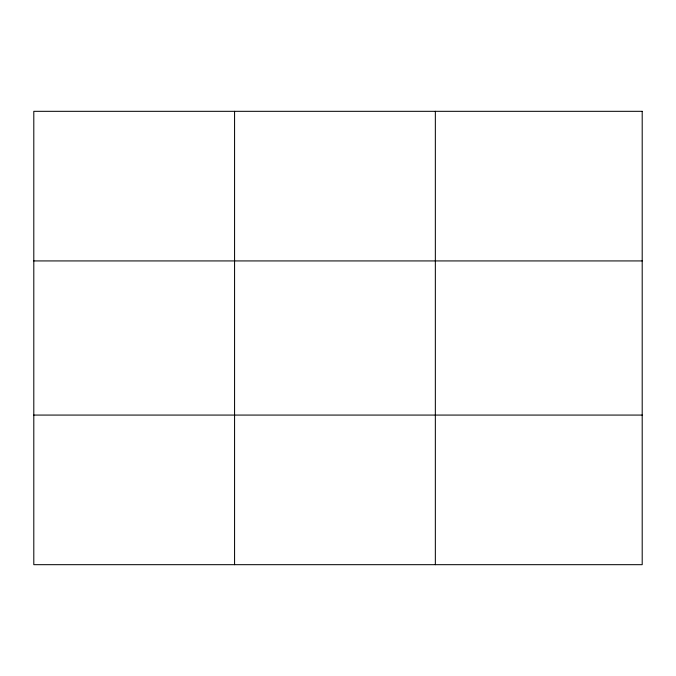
<?xml version="1.0" encoding="UTF-8"?>
<svg xmlns="http://www.w3.org/2000/svg" width="676" height="676" viewBox="0 0 676 676"><rect width="100%" height="100%" fill="white"/><g stroke="black" fill="none" stroke-linecap="round" stroke-linejoin="round"><path stroke-width="1.01" d="M234.572 564.68L234.572 111.32M435.344 564.68L435.344 111.32M33.8 260.928L642.2 260.928M33.8 415.072L642.2 415.072M642.2 111.32L642.2 564.68L33.8 564.68L33.8 111.32L642.2 111.32"/></g></svg>
